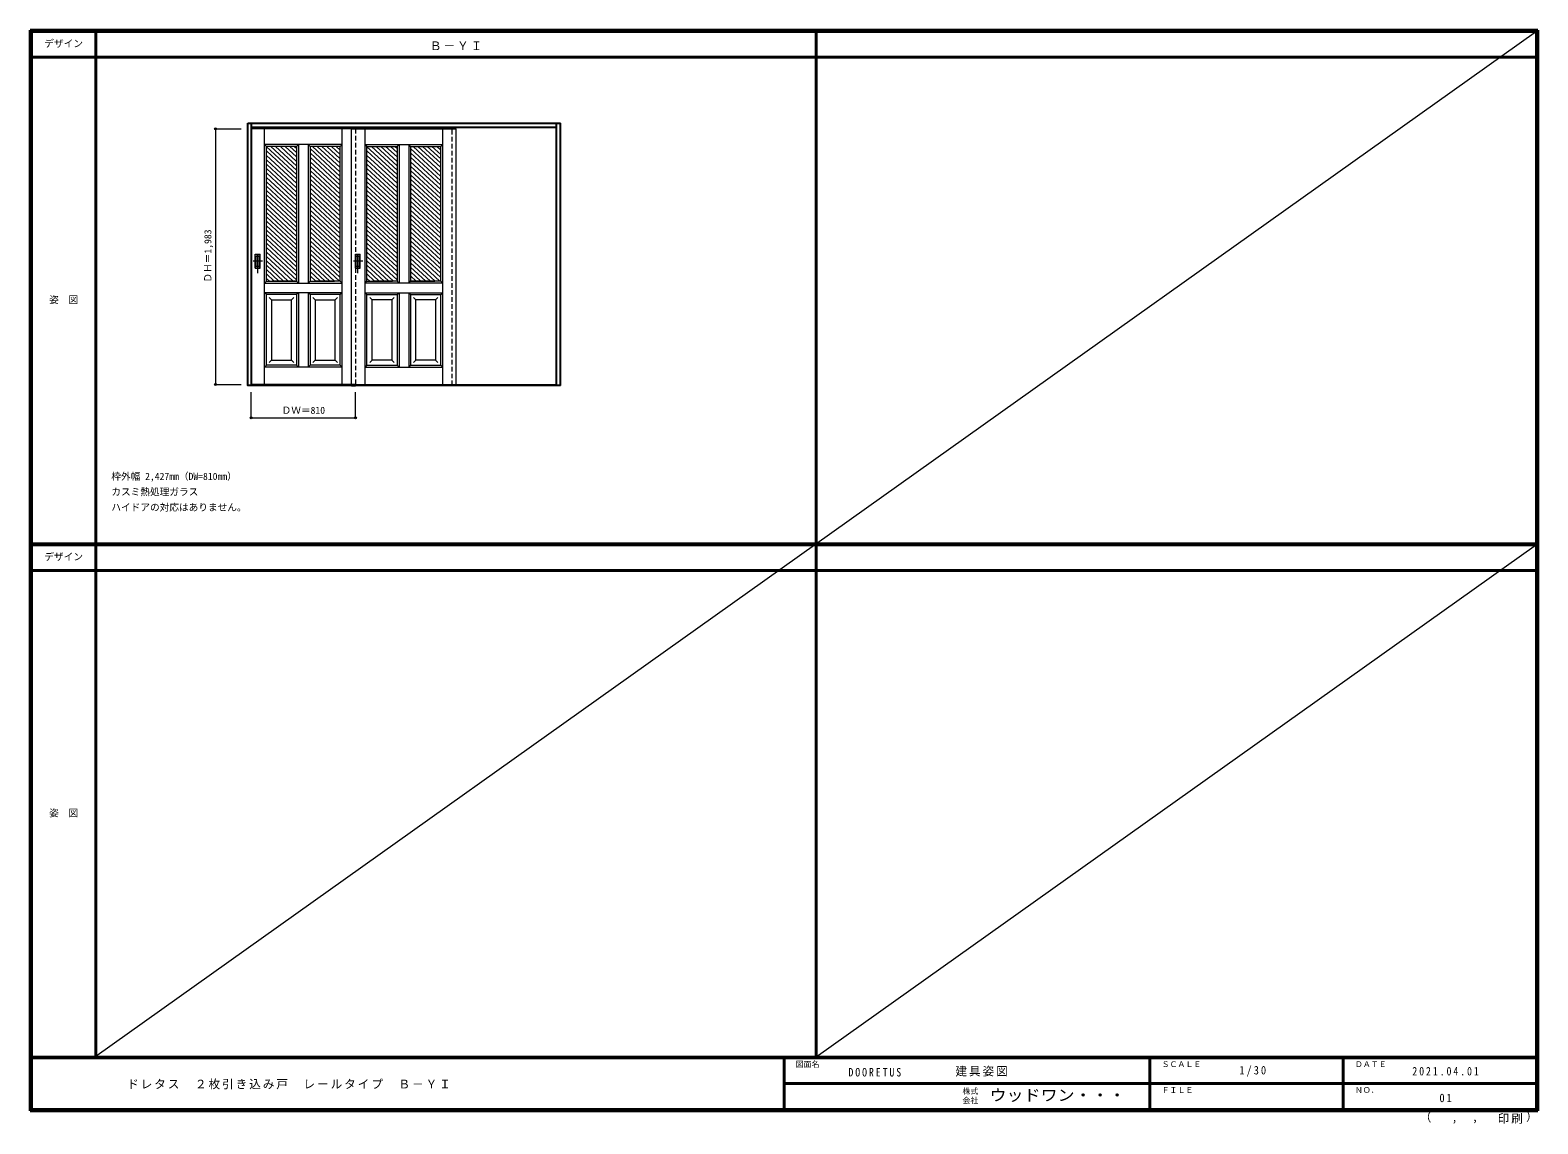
# Model space of a CAD drawing. Units: millimetres, scale not verified. Extents: x -6000 to 5700, y -4307 to 4175.
import ezdxf
from ezdxf.enums import TextEntityAlignment as Align

# ---------------------------------------------------------------- set-up
doc = ezdxf.new("R2010")
doc.units = ezdxf.units.MM
doc.header["$LTSCALE"] = 30
doc.header["$PDMODE"] = 32
doc.header["$PDSIZE"] = 15
doc.linetypes.add('CHAIN1', pattern=[8, 5, -1, 1, -1])
doc.linetypes.add('DASHED1', pattern=[1.8, 1.2, -0.6])
for name, color, linetype, lineweight in [('0-2_扉', 7, 'Continuous', 18), ('0-4_枠', 3, 'Continuous', 25), ('0-6_引手', 7, 'Continuous', 18), ('0-B_寸法', 4, 'Continuous', 9), ('0-C_ハッチ', 4, 'Continuous', 9), ('F-1_枠', 6, 'Continuous', 40), ('F-A_文字', 7, 'Continuous', 18)]:
    doc.layers.add(name, color=color, linetype=linetype, lineweight=lineweight)
doc.layers.add('0-A_文字', color=7, linetype='Continuous')
doc.styles.add('ＭＳ ゴシック', font='')
doc.styles.get('ＭＳ ゴシック').set_extended_font_data('MS Gothic')

msp = doc.modelspace()

# ---------------------------------------------------------------- linework, layer by layer
at = {"layer": '0-2_扉', "color": 4, "linetype": 'DASHED1', "lineweight": 9}
for p, q in [((-4285, 1426), (-4285, 3409)), ((-4282, 3409), (-4285, 3409)), ((-3475, 3409), (-3475, 1426)), ((-2725, 1421), (-2725, 3423)), ((-2695, 1421), (-2695, 3423)), ((-4285, 1426), (-4282, 1426))]:
    msp.add_line(p, q, dxfattribs=at)
at = {"layer": '0-2_扉'}
for p, q in [((-3475, 3409), (-4282, 3409)), ((-4181.5, 1426), (-4181.5, 3409)), ((-3578.5, 1426), (-3578.5, 3409)), ((-3505, 1426), (-3505, 3409)), ((-3505, 3409), (-2695, 3409)), ((-3475, 3409), (-3502, 3409)), ((-3401.5, 1426), (-3401.5, 3409)), ((-2798.5, 1426), (-2798.5, 3409)), ((-2695, 1426), (-2695, 3409)), ((-4181.5, 3289), (-4166.5, 3274)), ((-3920, 3289), (-4181.5, 3289)), ((-3932.5, 3274), (-3917.79, 3288.71)), ((-3578.5, 3289), (-3920, 3289)), ((-3917.5, 3289), (-3917.5, 2214)), ((-3827.5, 3274), (-3842.5, 3289)), ((-3842.5, 3289), (-3842.5, 2214)), ((-3401.5, 3289), (-3060, 3289)), ((-3152.5, 3274), (-3137.5, 3289)), ((-3137.5, 3289), (-3137.5, 2214)), ((-3062.5, 3289), (-3062.5, 2214)), ((-3047.5, 3274), (-3062.21, 3288.71)), ((-3060, 3289), (-2798.5, 3289)), ((-2798.5, 3289), (-2813.5, 3274)), ((-3932.5, 3274), (-4166.5, 3274)), ((-4166.5, 2229), (-4166.5, 3274)), ((-3932.5, 3274), (-3932.5, 2986)), ((-3827.5, 3274), (-3827.5, 2986)), ((-3593.5, 2360.24), (-3593.5, 3274)), ((-3386.5, 2360.24), (-3386.5, 3274)), ((-3152.5, 3274), (-3152.5, 2986)), ((-3047.5, 3274), (-3047.5, 2986)), ((-3047.5, 3274), (-2813.5, 3274)), ((-2813.5, 2229), (-2813.5, 3274)), ((-3593.69, 3091), (-3593.5, 3091)), ((-3386.31, 3091), (-3386.5, 3091)), ((-3932.5, 2986), (-3932.5, 2229)), ((-3827.5, 2986), (-3827.5, 2229)), ((-3152.5, 2986), (-3152.5, 2229)), ((-3047.5, 2986), (-3047.5, 2229)), ((-3593.5, 2229), (-3593.5, 2371.05)), ((-3386.5, 2229), (-3386.5, 2371.05)), ((-4166.5, 2229), (-3932.5, 2229)), ((-3932.5, 2229), (-4121.5, 2229)), ((-3917.5, 2214), (-3932.5, 2229)), ((-3827.5, 2229), (-3842.5, 2214)), ((-3827.5, 2229), (-3638.5, 2229)), ((-3593.5, 2229), (-3792.5, 2229)), ((-3578.5, 2214), (-3593.5, 2229)), ((-3401.5, 2214), (-3386.5, 2229)), ((-3386.5, 2229), (-3187.5, 2229)), ((-3152.5, 2229), (-3341.5, 2229)), ((-3152.5, 2229), (-3137.5, 2214)), ((-3062.5, 2214), (-3047.5, 2229)), ((-3047.5, 2229), (-2858.5, 2229)), ((-2813.5, 2229), (-3047.5, 2229)), ((-3917.5, 2139), (-4181.5, 2139)), ((-3932.5, 2124), (-4166.5, 2124)), ((-3917.5, 2139), (-3932.5, 2124)), ((-3932.5, 2124), (-3932.5, 1576)), ((-3917.5, 2214), (-3578.5, 2214)), ((-3917.5, 2139), (-3917.5, 1561)), ((-3578.5, 2139), (-3917.5, 2139)), ((-3842.5, 2139), (-3842.5, 1561)), ((-3827.5, 2124), (-3842.5, 2139)), ((-3827.5, 2124), (-3827.5, 1576)), ((-3593.5, 1576), (-3593.5, 2124)), ((-3062.5, 2214), (-3401.5, 2214)), ((-3401.5, 2139), (-3062.5, 2139)), ((-3386.5, 1576), (-3386.5, 2124)), ((-3152.5, 2124), (-3137.5, 2139)), ((-3152.5, 2124), (-3152.5, 1576)), ((-3137.5, 2139), (-3137.5, 1561)), ((-3062.5, 2139), (-3062.5, 1561)), ((-3062.5, 2139), (-3047.5, 2124)), ((-3062.5, 2139), (-2798.5, 2139)), ((-3047.5, 2124), (-3047.5, 1576)), ((-3047.5, 2124), (-2813.5, 2124)), ((-4126.5, 2084), (-4144.18, 2101.68)), ((-4126.5, 2084), (-3972.5, 2084)), ((-4126.5, 2084), (-4126.5, 1616)), ((-3972.5, 2084), (-3954.82, 2101.68)), ((-3972.5, 1617.43), (-3972.5, 2084)), ((-3787.54, 2084), (-3805.21, 2101.68)), ((-3787.54, 2084), (-3633.5, 2084)), ((-3787.5, 2084), (-3787.5, 1616)), ((-3633.54, 2084), (-3615.86, 2101.68)), ((-3633.5, 1616), (-3633.5, 2084)), ((-3346.46, 2084), (-3364.14, 2101.68)), ((-3192.46, 2084), (-3346.5, 2084)), ((-3346.5, 1616), (-3346.5, 2084)), ((-3192.5, 2084), (-3192.5, 1616)), ((-3192.46, 2084), (-3174.79, 2101.68)), ((-3007.5, 2084), (-3025.18, 2101.68)), ((-3007.5, 1617.43), (-3007.5, 2084)), ((-2853.5, 2084), (-3007.5, 2084)), ((-2853.5, 2084), (-2835.82, 2101.68)), ((-2853.5, 2084), (-2853.5, 1616)), ((-3917.5, 1561), (-4181.5, 1561)), ((-4126.5, 1616), (-4144.18, 1598.32)), ((-4126.5, 1616), (-3972.5, 1616)), ((-3972.5, 1616), (-3972.5, 1617.43)), ((-3972.5, 1616), (-3954.82, 1598.32)), ((-3932.5, 1576), (-3917.5, 1561)), ((-3827.5, 1576), (-3842.5, 1561)), ((-3593.5, 1576), (-3827.5, 1576)), ((-3787.5, 1616), (-3805.18, 1598.32)), ((-3787.5, 1616), (-3633.5, 1616)), ((-3633.5, 1616), (-3633.5, 1617.43)), ((-3633.5, 1616), (-3615.82, 1598.32)), ((-3386.5, 1576), (-3152.5, 1576)), ((-3346.5, 1616), (-3364.18, 1598.32)), ((-3346.5, 1616), (-3346.5, 1617.43)), ((-3192.5, 1616), (-3346.5, 1616)), ((-3192.5, 1616), (-3174.82, 1598.32)), ((-3152.5, 1576), (-3137.5, 1561)), ((-3047.5, 1576), (-3062.5, 1561)), ((-3062.5, 1561), (-2798.5, 1561)), ((-3007.5, 1616), (-3025.18, 1598.32)), ((-3007.5, 1616), (-3007.5, 1617.43)), ((-2853.5, 1616), (-3007.5, 1616)), ((-2853.5, 1616), (-2835.82, 1598.32)), ((-3475, 1426), (-4282, 1426)), ((-3505, 1426), (-2695, 1426)), ((-3475, 1426), (-3502, 1426))]:
    msp.add_line(p, q, dxfattribs=at)
for points in [[(-3578.5, 3289), (-3593.5, 3274), (-3827.5, 3274)], [(-3401.5, 3289), (-3386.5, 3274), (-3152.5, 3274)], [(-4166.5, 2229), (-4181.5, 2214), (-3917.5, 2214)], [(-2813.5, 2229), (-2798.5, 2214), (-3062.5, 2214)], [(-4166.5, 1576), (-4166.5, 2124), (-4181.5, 2139)], [(-3578.5, 2139), (-3593.5, 2124), (-3827.5, 2124)], [(-3401.5, 2139), (-3386.5, 2124), (-3152.5, 2124)], [(-2813.5, 1576), (-2813.5, 2124), (-2798.5, 2139)], [(-3932.5, 1576), (-4166.5, 1576), (-4181.5, 1561)], [(-3593.5, 1576), (-3578.5, 1561), (-3917.5, 1561)], [(-3386.5, 1576), (-3401.5, 1561), (-3062.5, 1561)], [(-3047.5, 1576), (-2813.5, 1576), (-2798.5, 1561)]]:
    msp.add_lwpolyline(points, dxfattribs=at)
at = {"layer": '0-4_枠'}
for p, q in [((-4312, 3453), (-1885, 3453)), ((-4282, 1418), (-4282, 3453)), ((-4282, 3423), (-1915, 3423)), ((-1915, 1418), (-1915, 3453)), ((-1885, 1418), (-1885, 3453)), ((-1915, 1421), (-4282, 1421)), ((-1915, 1418), (-4282, 1418)), ((-3505, 1418), (-3475, 1418)), ((-1885, 1418), (-1915, 1418))]:
    msp.add_line(p, q, dxfattribs=at)
msp.add_lwpolyline([(-4282, 1418), (-4312, 1418), (-4312, 3453)], dxfattribs=at)
at = {"layer": '0-6_引手', "linetype": 'CHAIN1'}
for p, q in [((-4234, 2291.27), (-4234, 2462.12)), ((-3457, 2291.27), (-3457, 2462.12)), ((-4195.93, 2383.5), (-4268.44, 2383.5)), ((-3418.93, 2383.5), (-3491.44, 2383.5))]:
    msp.add_line(p, q, dxfattribs=at)
at = {"layer": '0-6_引手'}
for p, q in [((-4253, 2438.5), (-4215, 2438.5)), ((-4253, 2328.5), (-4253, 2438.5)), ((-4246.5, 2422.5), (-4221.5, 2422.5)), ((-4246.5, 2344.5), (-4246.5, 2422.5)), ((-4246.5, 2344.5), (-4221.5, 2344.5)), ((-4221.5, 2344.5), (-4221.5, 2422.5)), ((-4215, 2328.5), (-4215, 2438.5)), ((-3476, 2438.5), (-3438, 2438.5)), ((-3476, 2328.5), (-3476, 2438.5)), ((-3469.5, 2422.5), (-3444.5, 2422.5)), ((-3469.5, 2344.5), (-3469.5, 2422.5)), ((-3469.5, 2344.5), (-3444.5, 2344.5)), ((-3444.5, 2344.5), (-3444.5, 2422.5)), ((-3438, 2328.5), (-3438, 2438.5)), ((-4253, 2328.5), (-4215, 2328.5)), ((-3476, 2328.5), (-3438, 2328.5))]:
    msp.add_line(p, q, dxfattribs=at)
at = {"layer": '0-6_引手', "linetype": 'DASHED1'}
for p, q in [((-4218, 2332.5), (-4218, 2434.5)), ((-3441, 2332.5), (-3441, 2434.5)), ((-4250, 2332.5), (-4218, 2332.5)), ((-3473, 2332.5), (-3441, 2332.5))]:
    msp.add_line(p, q, dxfattribs=at)
for points in [[(-4250, 2332.5), (-4250, 2434.5), (-4218, 2434.5)], [(-3473, 2332.5), (-3473, 2434.5), (-3441, 2434.5)]]:
    msp.add_lwpolyline(points, dxfattribs=at)
at = {"layer": '0-B_寸法'}
for p, q in [((-4562, 3409), (-4362, 3409)), ((-4562, 3409), (-4562, 1426)), ((-4562, 1426), (-4362, 1426)), ((-4285, 1168), (-4285, 1368)), ((-3475, 1168), (-3475, 1368)), ((-4285, 1168), (-3475, 1168))]:
    msp.add_line(p, q, dxfattribs=at)
at = {"layer": '0-B_寸法', "color": 7}
for p in [(-4562, 3409), (-4562, 1426), (-4285, 1168), (-3475, 1168)]:
    msp.add_point(p, dxfattribs=at)
at = {"layer": '0-C_ハッチ'}
for p, q in [((-4168.6, 3274), (-3932.5, 3055.39)), ((-4166.5, 3237.99), (-3932.5, 3021.32)), ((-4166.5, 3203.92), (-3932.5, 2987.25)), ((-4166.5, 3169.85), (-3932.5, 2953.18)), ((-4131.8, 3274), (-3932.5, 3089.46)), ((-4095, 3274), (-3932.5, 3123.54)), ((-4058.21, 3274), (-3932.5, 3157.61)), ((-4021.41, 3274), (-3932.5, 3191.68)), ((-3984.61, 3274), (-3932.5, 3225.75)), ((-3947.82, 3274), (-3932.5, 3259.82)), ((-3827.5, 3257.21), (-3593.5, 3040.55)), ((-3827.5, 3223.14), (-3593.5, 3006.48)), ((-3827.5, 3189.07), (-3593.5, 2972.41)), ((-3808.83, 3274), (-3593.5, 3074.62)), ((-3772.03, 3274), (-3593.5, 3108.69)), ((-3735.24, 3274), (-3593.5, 3142.76)), ((-3698.44, 3274), (-3593.5, 3176.83)), ((-3661.64, 3274), (-3593.5, 3210.9)), ((-3624.85, 3274), (-3593.5, 3244.97)), ((-3388.6, 3274), (-3152.5, 3055.39)), ((-3386.5, 3237.99), (-3152.5, 3021.32)), ((-3386.5, 3203.92), (-3152.5, 2987.25)), ((-3386.5, 3169.85), (-3152.5, 2953.18)), ((-3351.8, 3274), (-3152.5, 3089.46)), ((-3315, 3274), (-3152.5, 3123.54)), ((-3278.21, 3274), (-3152.5, 3157.61)), ((-3241.41, 3274), (-3152.5, 3191.68)), ((-3204.61, 3274), (-3152.5, 3225.75)), ((-3167.82, 3274), (-3152.5, 3259.82)), ((-3047.5, 3257.21), (-2813.5, 3040.55)), ((-3047.5, 3223.14), (-2813.5, 3006.48)), ((-3047.5, 3189.07), (-2813.5, 2972.41)), ((-3028.83, 3274), (-2813.5, 3074.62)), ((-2992.03, 3274), (-2813.5, 3108.69)), ((-2955.24, 3274), (-2813.5, 3142.76)), ((-2918.44, 3274), (-2813.5, 3176.83)), ((-2881.64, 3274), (-2813.5, 3210.9)), ((-2844.85, 3274), (-2813.5, 3244.97)), ((-4166.5, 3135.78), (-3932.5, 2919.11)), ((-4166.5, 3101.7), (-3932.5, 2885.04)), ((-4166.5, 3067.63), (-3932.5, 2850.97)), ((-3827.5, 3155), (-3593.5, 2938.33)), ((-3827.5, 3120.93), (-3593.5, 2904.26)), ((-3827.5, 3086.86), (-3593.5, 2870.19)), ((-3827.5, 3052.79), (-3593.5, 2836.12)), ((-3386.5, 3135.78), (-3152.5, 2919.11)), ((-3386.5, 3101.7), (-3152.5, 2885.04)), ((-3386.5, 3067.63), (-3152.5, 2850.97)), ((-3047.5, 3155), (-2813.5, 2938.33)), ((-3047.5, 3120.93), (-2813.5, 2904.26)), ((-3047.5, 3086.86), (-2813.5, 2870.19)), ((-3047.5, 3052.79), (-2813.5, 2836.12)), ((-4166.5, 3033.56), (-3932.5, 2816.9)), ((-4166.5, 2999.49), (-3932.5, 2782.82)), ((-4166.5, 2965.42), (-3932.5, 2748.75)), ((-4166.5, 2931.35), (-3932.5, 2714.68)), ((-3827.5, 3018.72), (-3593.5, 2802.05)), ((-3827.5, 2984.65), (-3593.5, 2767.98)), ((-3827.5, 2950.58), (-3593.5, 2733.91)), ((-3386.5, 3033.56), (-3152.5, 2816.9)), ((-3386.5, 2999.49), (-3152.5, 2782.82)), ((-3386.5, 2965.42), (-3152.5, 2748.75)), ((-3386.5, 2931.35), (-3152.5, 2714.68)), ((-3047.5, 3018.72), (-2813.5, 2802.05)), ((-3047.5, 2984.65), (-2813.5, 2767.98)), ((-3047.5, 2950.58), (-2813.5, 2733.91)), ((-4166.5, 2897.28), (-3932.5, 2680.61)), ((-4166.5, 2863.21), (-3932.5, 2646.54)), ((-4166.5, 2829.14), (-3932.5, 2612.47)), ((-3827.5, 2916.5), (-3593.5, 2699.84)), ((-3827.5, 2882.43), (-3593.5, 2665.77)), ((-3827.5, 2848.36), (-3593.5, 2631.7)), ((-3827.5, 2814.29), (-3593.5, 2597.62)), ((-3386.5, 2897.28), (-3152.5, 2680.61)), ((-3386.5, 2863.21), (-3152.5, 2646.54)), ((-3386.5, 2829.14), (-3152.5, 2612.47)), ((-3047.5, 2916.5), (-2813.5, 2699.84)), ((-3047.5, 2882.43), (-2813.5, 2665.77)), ((-3047.5, 2848.36), (-2813.5, 2631.7)), ((-3047.5, 2814.29), (-2813.5, 2597.62)), ((-4166.5, 2795.07), (-3932.5, 2578.4)), ((-4166.5, 2760.99), (-3932.5, 2544.33)), ((-4166.5, 2726.92), (-3932.5, 2510.26)), ((-4166.5, 2692.85), (-3932.5, 2476.19)), ((-3827.5, 2780.22), (-3593.5, 2563.55)), ((-3827.5, 2746.15), (-3593.5, 2529.48)), ((-3827.5, 2712.08), (-3593.5, 2495.41)), ((-3386.5, 2795.07), (-3152.5, 2578.4)), ((-3386.5, 2760.99), (-3152.5, 2544.33)), ((-3386.5, 2726.92), (-3152.5, 2510.26)), ((-3386.5, 2692.85), (-3152.5, 2476.19)), ((-3047.5, 2780.22), (-2813.5, 2563.55)), ((-3047.5, 2746.15), (-2813.5, 2529.48)), ((-3047.5, 2712.08), (-2813.5, 2495.41)), ((-4166.5, 2658.78), (-3932.5, 2442.11)), ((-4166.5, 2624.71), (-3932.5, 2408.04)), ((-4166.5, 2590.64), (-3932.5, 2373.97)), ((-3827.5, 2678.01), (-3593.5, 2461.34)), ((-3827.5, 2643.94), (-3593.5, 2427.27)), ((-3827.5, 2609.86), (-3593.5, 2393.2)), ((-3827.5, 2575.79), (-3611.77, 2376.04)), ((-3386.5, 2658.78), (-3152.5, 2442.11)), ((-3386.5, 2624.71), (-3152.5, 2408.04)), ((-3386.5, 2590.64), (-3152.5, 2373.97)), ((-3047.5, 2678.01), (-2813.5, 2461.34)), ((-3047.5, 2643.94), (-2813.5, 2427.27)), ((-3047.5, 2609.86), (-2813.5, 2393.2)), ((-3047.5, 2575.79), (-2831.77, 2376.04)), ((-4166.5, 2556.57), (-3932.5, 2339.9)), ((-4166.5, 2522.5), (-3932.5, 2305.83)), ((-4166.5, 2488.43), (-3932.5, 2271.76)), ((-3827.5, 2541.72), (-3642.19, 2370.13)), ((-3827.5, 2507.65), (-3593.5, 2290.98)), ((-3827.5, 2473.58), (-3593.5, 2256.91)), ((-3386.5, 2556.57), (-3152.5, 2339.9)), ((-3386.5, 2522.5), (-3152.5, 2305.83)), ((-3386.5, 2488.43), (-3152.5, 2271.76)), ((-3047.5, 2541.72), (-2862.19, 2370.13)), ((-3047.5, 2507.65), (-2813.5, 2290.98)), ((-3047.5, 2473.58), (-2813.5, 2256.91)), ((-4166.5, 2454.35), (-3932.5, 2237.69)), ((-4166.5, 2420.28), (-3959.91, 2229)), ((-4166.5, 2386.21), (-3996.71, 2229)), ((-4166.5, 2352.14), (-4033.51, 2229)), ((-3827.5, 2439.51), (-3600.15, 2229)), ((-3827.5, 2405.44), (-3636.95, 2229)), ((-3827.5, 2371.37), (-3673.74, 2229)), ((-3642.19, 2370.13), (-3593.5, 2325.06)), ((-3611.77, 2376.04), (-3593.5, 2359.13)), ((-3386.5, 2454.35), (-3152.5, 2237.69)), ((-3386.5, 2420.28), (-3179.91, 2229)), ((-3386.5, 2386.21), (-3216.71, 2229)), ((-3386.5, 2352.14), (-3253.51, 2229)), ((-3047.5, 2439.51), (-2820.15, 2229)), ((-3047.5, 2405.44), (-2856.95, 2229)), ((-3047.5, 2371.37), (-2893.74, 2229)), ((-2862.19, 2370.13), (-2813.5, 2325.06)), ((-2831.77, 2376.04), (-2813.5, 2359.13)), ((-4166.5, 2318.07), (-4070.3, 2229)), ((-4166.5, 2284), (-4107.1, 2229)), ((-4166.5, 2249.93), (-4143.9, 2229)), ((-3827.5, 2337.3), (-3710.54, 2229)), ((-3827.5, 2303.23), (-3747.34, 2229)), ((-3827.5, 2269.15), (-3784.13, 2229)), ((-3386.5, 2318.07), (-3290.3, 2229)), ((-3386.5, 2284), (-3327.1, 2229)), ((-3386.5, 2249.93), (-3363.9, 2229)), ((-3047.5, 2337.3), (-2930.54, 2229)), ((-3047.5, 2303.23), (-2967.34, 2229)), ((-3047.5, 2269.15), (-3004.13, 2229))]:
    msp.add_line(p, q, dxfattribs=at)
at = {"layer": 'F-1_枠'}
for p, q in [((-6000, 4175), (5700, 4175)), ((-6000, 4175), (-6000, -4205)), ((-6000, 4170), (5700, 4170)), ((-6000, 4165), (5700, 4165)), ((-5995, 4175), (-5995, -4205)), ((-5990, 4175), (-5990, -4205)), ((-5490, 4175), (-5490, -3790)), ((100, -3790), (100, 4175)), ((5690, 4175), (5690, -4205)), ((5695, 4175), (5695, -4205)), ((5700, 4175), (5700, -4205)), ((-6000, 3965), (5700, 3965)), ((-6000, 190.5), (5700, 190.5)), ((-6000, 187.5), (5700, 187.5)), ((-6000, 184.5), (5700, 184.5)), ((-6000, -15.5), (5700, -15.5)), ((5700, -3790), (-6000, -3790)), ((5700, -3795), (-6000, -3795)), ((-150, -3795), (-150, -4195)), ((2690, -3795), (2690, -4195)), ((4190, -3795), (4190, -4195)), ((-150, -3995), (5690, -3995.01)), ((5700, -4195), (-6000, -4195)), ((5700, -4200), (-6000, -4200)), ((5700, -4205), (-6000, -4205))]:
    msp.add_line(p, q, dxfattribs=at)
at = {"layer": 'F-A_文字'}
for p, q in [((5690, 4165), (-5498.44, -3790)), ((5690, 184.5), (100, -3790))]:
    msp.add_line(p, q, dxfattribs=at)

# ---------------------------------------------------------------- texts
at = {"layer": '0-A_文字', "style": 'ＭＳ ゴシック'}
for s, p in [('ＤＷ＝810', (-4048.75, 1183)), ('枠外幅 2,427mm（DW=810mm）', (-5370, 670.5)), ('カスミ熱処理ガラス', (-5370, 550.5)), ('ハイドアの対応はありません。', (-5370, 430.5))]:
    msp.add_text(s, height=54.99, dxfattribs=at).set_placement(p, align=Align.BOTTOM_LEFT)
at = {"layer": '0-A_文字', "insert": (-2897.5, 4020), "char_height": 65.98, "attachment_point": 7, "style": 'ＭＳ ゴシック'}
msp.add_mtext('\\T1.17;Ｂ－ＹＩ', dxfattribs=at)
at = {"layer": '0-B_寸法', "color": 7, "style": 'ＭＳ ゴシック'}
msp.add_text('ＤＨ＝1,983', height=54.99, rotation=90, dxfattribs=at).set_placement((-4577, 2217.25), align=Align.BOTTOM_LEFT)
at = {"layer": 'F-A_文字', "style": 'ＭＳ ゴシック'}
for s, height, p in [('デザイン', 54.99, (-5890, 4027.5)), ('姿\u3000図', 54.99, (-5852.5, 2040.25)), ('デザイン', 54.99, (-5890, 47)), ('姿\u3000図', 54.99, (-5852.5, -1940.25)), ('図面名', 43.99, (-60, -3880)), ('ＳＣＡＬＥ', 43.99, (2780, -3880)), ('ＤＡＴＥ', 43.99, (4280, -3880)), ('株式', 43.99, (1235, -4089)), ('ＦＩＬＥ', 43.99, (2780, -4080)), ('ＮＯ．', 43.99, (4280, -4080)), ('会社', 43.99, (1235, -4161)), ('（', 65.98, (4784.03, -4308.31)), ('）', 65.98, (5608.4, -4304.13)), (',', 65.98, (5031.28, -4308.31)), (',', 65.98, (5190.2, -4305.53))]:
    msp.add_text(s, height=height, dxfattribs=at).set_placement(p, align=Align.BOTTOM_LEFT)
at = {"layer": 'F-A_文字', "style": 'ＭＳ ゴシック', "width": 1.1}
msp.add_text('ウッドワン・・・', height=87.98, dxfattribs=at).set_placement((1445, -4155), align=Align.BOTTOM_LEFT)
at = {"layer": 'F-A_文字', "char_height": 65.98, "attachment_point": 7, "style": 'ＭＳ ゴシック'}
for s, insert in [('\\T1.17;建具姿図', (1180.42, -3940)), ('\\T1.38;\\W0.9;1/30', (3383.75, -3940)), ('\\T1.17;ドレタス\u3000２枚引き込み戸\u3000レールタイプ\u3000Ｂ－ＹＩ', (-5247.55, -4040)), ('\\T1.39;\\W0.85;DOORETUS', (350, -3940.79)), ('\\T1.39;\\W0.85;2021.04.01', (4726.25, -3932.5)), ('\\T1.36;\\W0.9;01', (4936.25, -4140)), ('\\T1.17;印刷', (5388.15, -4306.92))]:
    msp.add_mtext(s, dxfattribs=dict(at, insert=insert))

doc.saveas('drawing.dxf')
